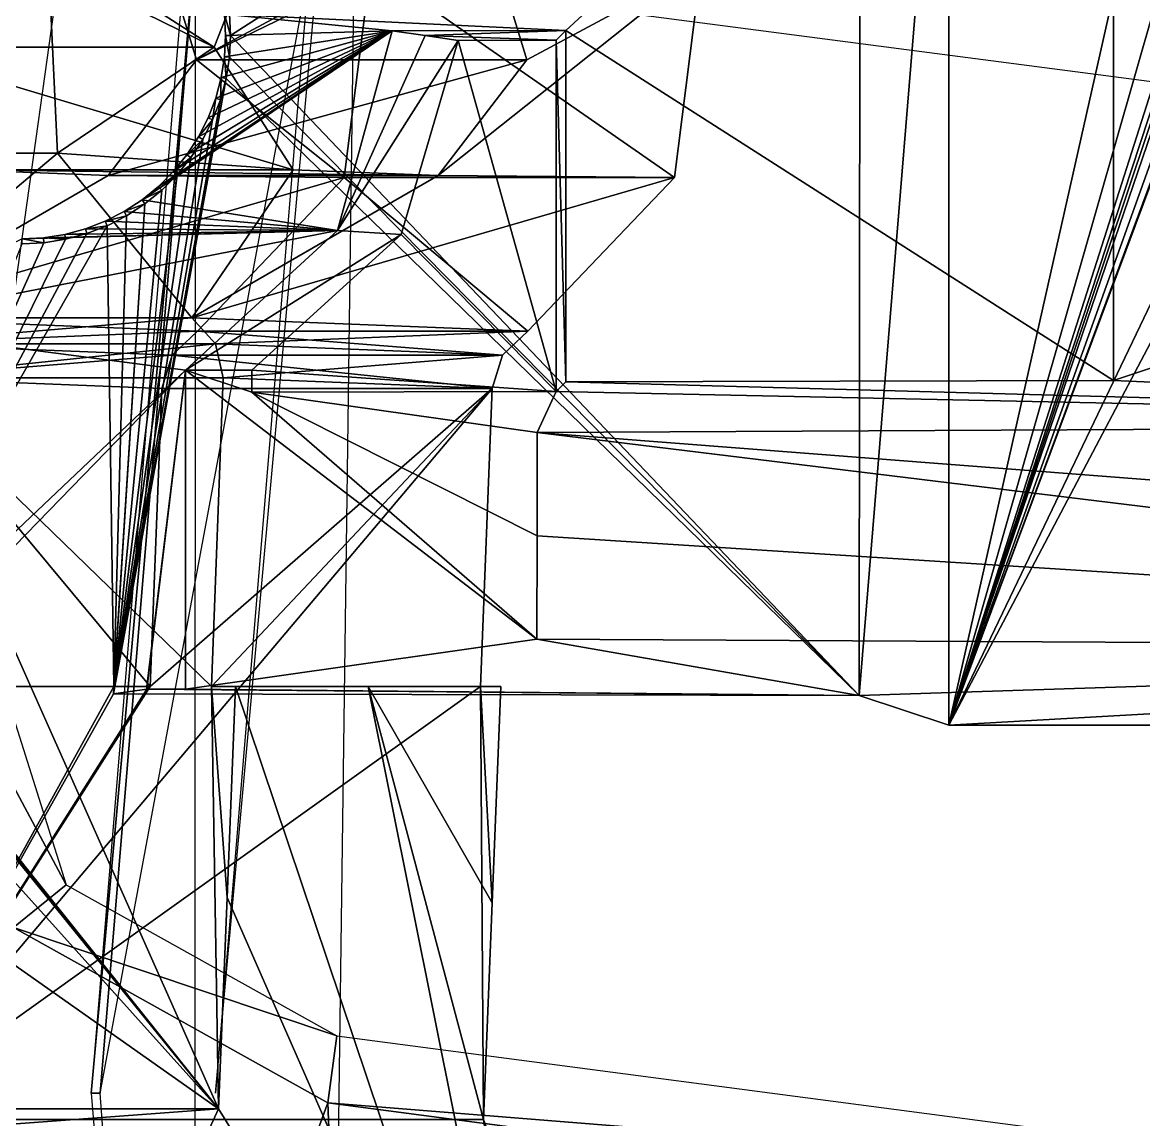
# Model space of a CAD drawing. Header units: millimetres. Extents: x -228 to 228, y -204 to 237.
# Drawn here: x -51.5 to -43.23, y -0.2 to 7.9 of the extents above; entities that cross this region are included whole.
import ezdxf

# ---------------------------------------------------------------- set-up
doc = ezdxf.new("R2010")
doc.units = ezdxf.units.MM
doc.header["$LTSCALE"] = 127.314815
for name, color, linetype in [('2239', 7, 'CONTINUOUS'), ('2594', 7, 'CONTINUOUS'), ('2595', 7, 'CONTINUOUS'), ('2827', 7, 'CONTINUOUS'), ('3519', 7, 'CONTINUOUS'), ('3613', 7, 'CONTINUOUS'), ('3614', 7, 'CONTINUOUS'), ('3615', 7, 'CONTINUOUS'), ('4303', 7, 'CONTINUOUS'), ('4312', 7, 'CONTINUOUS'), ('4313', 7, 'CONTINUOUS'), ('4314', 7, 'CONTINUOUS'), ('4316', 7, 'CONTINUOUS'), ('4318', 7, 'CONTINUOUS'), ('4319', 7, 'CONTINUOUS'), ('4326', 7, 'CONTINUOUS'), ('4327', 7, 'CONTINUOUS'), ('4337', 7, 'CONTINUOUS'), ('4339', 7, 'CONTINUOUS'), ('4341', 7, 'CONTINUOUS'), ('4424', 7, 'CONTINUOUS'), ('4426', 7, 'CONTINUOUS'), ('4427', 7, 'CONTINUOUS'), ('4428', 7, 'CONTINUOUS'), ('4455', 7, 'CONTINUOUS'), ('4459', 7, 'CONTINUOUS'), ('4471', 7, 'CONTINUOUS'), ('4472', 7, 'CONTINUOUS'), ('4489', 7, 'CONTINUOUS'), ('4490', 7, 'CONTINUOUS'), ('4493', 7, 'CONTINUOUS'), ('4494', 7, 'CONTINUOUS'), ('4569', 7, 'CONTINUOUS'), ('4570', 7, 'CONTINUOUS'), ('4573', 7, 'CONTINUOUS'), ('4574', 7, 'CONTINUOUS'), ('4603', 7, 'CONTINUOUS')]:
    doc.layers.add(name, color=color, linetype=linetype)

msp = doc.modelspace()

# ---------------------------------------------------------------- linework, layer by layer
at = {"layer": '2239', "color": 5, "linetype": 'Continuous'}
for points in [[(-50.2237, -78.1536, 1084.49), (-50.2224, 78.1544, 1084.49), (-48.5, 49, 1084.49), (-50.2237, -78.1536, 1084.49)], [(-33.5, 49, 1084.49), (-50.2237, -78.1536, 1084.49), (-34.9323, 44.5917, 1084.49), (-33.5, 49, 1084.49)]]:
    msp.add_3dface(points, dxfattribs=at)
at = {"layer": '2594', "color": 6, "linetype": 'Continuous'}
for points in [[(-50.2244, 8.4234, 1083.49), (-50.3005, 8.3697, 1079.6988), (-50.9921, 0, 1079.6988), (-50.2244, 8.4234, 1083.49)], [(-50.2244, 8.4234, 1083.49), (-50.9921, 0, 1079.6988), (-50.9259, -0.0001, 1083.49), (-50.2244, 8.4234, 1083.49)], [(-50.9921, 0, 1079.6988), (-50.3005, -8.3697, 1079.6988), (-50.9259, -0.0001, 1083.49), (-50.9921, 0, 1079.6988)]]:
    msp.add_3dface(points, dxfattribs=at)
at = {"layer": '2595', "color": 6, "linetype": 'Continuous'}
msp.add_3dface([(-49.328, 8.1942, 1079.4726), (-49.3855, 8.2755, 1083.49), (-50.0741, -0.0001, 1083.49), (-49.328, 8.1942, 1079.4726)], dxfattribs=at)
at = {"layer": '2827', "color": 6, "linetype": 'Continuous'}
for points in [[(-49.3855, 8.2755, 1083.49), (-30.4777, 5.8065, 1083.49), (-49.2376, 9.1144, 1083.49), (-49.3855, 8.2755, 1083.49)], [(-49.3855, 8.2755, 1083.49), (-50.2244, 8.4234, 1083.49), (-50.9259, -0.0001, 1083.49), (-49.3855, 8.2755, 1083.49)]]:
    msp.add_3dface(points, dxfattribs=at)
at = {"layer": '3519', "color": 5, "linetype": 'Continuous'}
for points in [[(-50.878, 20.9208, 1032.99), (-52.3656, 3.7537, 1032.99), (-52.7048, 22.9875, 1032.99), (-50.878, 20.9208, 1032.99)], [(-51.377, 10.8006, 1032.99), (-52.3656, 3.7537, 1032.99), (-50.878, 20.9208, 1032.99), (-51.377, 10.8006, 1032.99)], [(-51.5647, 1.221, 1032.99), (-49.2447, -0.0729, 1032.99), (-59.3857, -27.633, 1032.99), (-51.5647, 1.221, 1032.99)], [(-59.3857, -27.633, 1032.99), (-49.2447, -0.0729, 1032.99), (-47.4821, -45.1187, 1032.99), (-59.3857, -27.633, 1032.99)], [(-49.2447, -0.0729, 1032.99), (-39.5071, -1.3549, 1032.99), (-47.4821, -45.1187, 1032.99), (-49.2447, -0.0729, 1032.99)]]:
    msp.add_3dface(points, dxfattribs=at)
at = {"layer": '3613', "color": 5, "linetype": 'Continuous'}
for points in [[(-51.8669, 3.718, 1033.49), (-52.3656, 3.7537, 1032.99), (-51.377, 10.8006, 1032.99), (-51.8669, 3.718, 1033.49)], [(-50.8877, 10.6977, 1033.49), (-51.8669, 3.718, 1033.49), (-51.377, 10.8006, 1032.99), (-50.8877, 10.6977, 1033.49)]]:
    msp.add_3dface(points, dxfattribs=at)
at = {"layer": '3614', "color": 5, "linetype": 'Continuous'}
for points in [[(-51.8669, 3.718, 1033.49), (-51.1772, 1.537, 1033.49), (-52.3656, 3.7537, 1032.99), (-51.8669, 3.718, 1033.49)], [(-51.1772, 1.537, 1033.49), (-51.5647, 1.221, 1032.99), (-52.3656, 3.7537, 1032.99), (-51.1772, 1.537, 1033.49)], [(-51.1772, 1.537, 1033.49), (-49.1795, 0.4228, 1033.49), (-51.5647, 1.221, 1032.99), (-51.1772, 1.537, 1033.49)], [(-49.1795, 0.4228, 1033.49), (-49.2447, -0.0729, 1032.99), (-51.5647, 1.221, 1032.99), (-49.1795, 0.4228, 1033.49)]]:
    msp.add_3dface(points, dxfattribs=at)
at = {"layer": '3615', "color": 5, "linetype": 'Continuous'}
for points in [[(-49.1795, 0.4228, 1033.49), (-39.4419, -0.8592, 1033.49), (-49.2447, -0.0729, 1032.99), (-49.1795, 0.4228, 1033.49)], [(-39.4419, -0.8592, 1033.49), (-39.5071, -1.3549, 1032.99), (-49.2447, -0.0729, 1032.99), (-39.4419, -0.8592, 1033.49)]]:
    msp.add_3dface(points, dxfattribs=at)
at = {"layer": '4303', "color": 6, "linetype": 'Continuous'}
for points in [[(-47.4979, -4.2183, 1075.3097), (-49.9262, 3, 1076.0243), (-49.989, 1.4422, 1076.0118), (-47.4979, -4.2183, 1075.3097)], [(-49.9262, 3, 1076.0243), (-47.4979, -4.2183, 1075.3097), (-48.9468, 3, 1075.7916), (-49.9262, 3, 1076.0243)], [(-47.4979, -4.2183, 1075.3097), (-48.0961, -0.1939, 1075.5286), (-48.9468, 3, 1075.7916), (-47.4979, -4.2183, 1075.3097)], [(-48.0961, -0.1939, 1075.5286), (-48.0319, 1.4031, 1075.5406), (-48.9468, 3, 1075.7916), (-48.0961, -0.1939, 1075.5286)], [(-48.0319, 1.4031, 1075.5406), (-47.9676, 3, 1075.5526), (-48.9468, 3, 1075.7916), (-48.0319, 1.4031, 1075.5406)], [(-47.4979, -4.2183, 1075.3097), (-49.989, 1.4422, 1076.0118), (-50.0518, -0.1156, 1075.9993), (-47.4979, -4.2183, 1075.3097)], [(-47.4979, -4.2183, 1075.3097), (-50.0518, -0.1156, 1075.9993), (-50.2111, -0.4649, 1076.0303), (-47.4979, -4.2183, 1075.3097)], [(-48.0961, -0.1939, 1075.5286), (-47.4979, -4.2183, 1075.3097), (-47.9658, -0.5545, 1075.4901), (-48.0961, -0.1939, 1075.5286)]]:
    msp.add_3dface(points, dxfattribs=at)
at = {"layer": '4312', "color": 6, "linetype": 'Continuous'}
for points in [[(-56.0611, -0.1967, 1077.2807), (-50.5665, -0.5955, 1076.1101), (-61.0076, -0.1742, 1038.9271), (-56.0611, -0.1967, 1077.2807)], [(-61.0076, -0.1742, 1038.9271), (-50.5665, -0.5955, 1076.1101), (-55.1329, -0.5955, 1038.9197), (-61.0076, -0.1742, 1038.9271)]]:
    msp.add_3dface(points, dxfattribs=at)
at = {"layer": '4313', "color": 6, "linetype": 'Continuous'}
for points in [[(-52.4542, 5.2747, 1054.7072), (-52.5423, 3, 1054.718), (-50.0518, -0.1156, 1075.9993), (-52.4542, 5.2747, 1054.7072)], [(-50.0168, 5.2747, 1074.5581), (-52.4542, 5.2747, 1054.7072), (-50.1049, 3, 1074.5689), (-50.0168, 5.2747, 1074.5581)], [(-50.1049, 3, 1074.5689), (-52.4542, 5.2747, 1054.7072), (-50.0518, -0.1156, 1075.9993), (-50.1049, 3, 1074.5689)], [(-54.6036, -0.1156, 1038.9281), (-50.0518, -0.1156, 1075.9993), (-54.4744, 3, 1038.9825), (-54.6036, -0.1156, 1038.9281)], [(-54.4744, 3, 1038.9825), (-50.0518, -0.1156, 1075.9993), (-52.8124, 2.9489, 1052.5346), (-54.4744, 3, 1038.9825)], [(-50.0518, -0.1156, 1075.9993), (-52.5673, 2.9835, 1054.5196), (-52.8124, 2.9489, 1052.5346), (-50.0518, -0.1156, 1075.9993)], [(-52.5667, 3, 1054.5195), (-52.5673, 2.9835, 1054.5196), (-50.0518, -0.1156, 1075.9993), (-52.5667, 3, 1054.5195)], [(-52.5423, 3, 1054.718), (-52.5667, 3, 1054.5195), (-50.0518, -0.1156, 1075.9993), (-52.5423, 3, 1054.718)], [(-49.9262, 3, 1076.0243), (-50.1049, 3, 1074.5689), (-49.989, 1.4422, 1076.0118), (-49.9262, 3, 1076.0243)], [(-49.989, 1.4422, 1076.0118), (-50.1049, 3, 1074.5689), (-50.0518, -0.1156, 1075.9993), (-49.989, 1.4422, 1076.0118)]]:
    msp.add_3dface(points, dxfattribs=at)
at = {"layer": '4314', "color": 6, "linetype": 'Continuous'}
for points in [[(-53.7517, 8.5028, 1054.8665), (-53.6766, 6.9318, 1054.8573), (-51.3143, 8.5028, 1074.7174), (-53.7517, 8.5028, 1054.8665)], [(-51.3143, 8.5028, 1074.7174), (-53.6766, 6.9318, 1054.8573), (-51.2392, 6.9318, 1074.7082), (-51.3143, 8.5028, 1074.7174)], [(-53.6766, 6.9318, 1054.8573), (-52.6854, 5.7171, 1054.7356), (-51.2392, 6.9318, 1074.7082), (-53.6766, 6.9318, 1054.8573)], [(-51.2392, 6.9318, 1074.7082), (-52.6854, 5.7171, 1054.7356), (-50.248, 5.7171, 1074.5865), (-51.2392, 6.9318, 1074.7082)]]:
    msp.add_3dface(points, dxfattribs=at)
at = {"layer": '4316', "color": 6, "linetype": 'Continuous'}
for points in [[(-52.1289, 8.7165, 1054.6672), (-50.0848, 7.7131, 1074.5664), (-52.5222, 7.7131, 1054.7155), (-52.1289, 8.7165, 1054.6672)], [(-49.6916, 8.7165, 1074.5182), (-50.0848, 7.7131, 1074.5664), (-52.1289, 8.7165, 1054.6672), (-49.6916, 8.7165, 1074.5182)], [(-48.0911, 8.6533, 1074.3216), (-50.5285, 8.6533, 1054.4707), (-50.2143, 7.622, 1054.4321), (-48.0911, 8.6533, 1074.3216)], [(-47.7769, 7.622, 1074.2831), (-48.0911, 8.6533, 1074.3216), (-50.2143, 7.622, 1054.4321), (-47.7769, 7.622, 1074.2831)], [(-50.0848, 7.7131, 1074.5664), (-49.5, 6.8094, 1074.4946), (-52.5222, 7.7131, 1054.7155), (-50.0848, 7.7131, 1074.5664)], [(-52.5222, 7.7131, 1054.7155), (-49.5, 6.8094, 1074.4946), (-51.9374, 6.8094, 1054.6437), (-52.5222, 7.7131, 1054.7155)], [(-48.4301, 6.7672, 1074.3633), (-47.7769, 7.622, 1074.2831), (-50.8675, 6.7672, 1054.5123), (-48.4301, 6.7672, 1074.3633)], [(-50.8675, 6.7672, 1054.5123), (-47.7769, 7.622, 1074.2831), (-50.2143, 7.622, 1054.4321), (-50.8675, 6.7672, 1054.5123)], [(-49.5, 6.8094, 1074.4946), (-48.4301, 6.7672, 1074.3633), (-51.9374, 6.8094, 1054.6437), (-49.5, 6.8094, 1074.4946)], [(-51.9374, 6.8094, 1054.6437), (-48.4301, 6.7672, 1074.3633), (-50.8675, 6.7672, 1054.5123), (-51.9374, 6.8094, 1054.6437)]]:
    msp.add_3dface(points, dxfattribs=at)
at = {"layer": '4318', "color": 6, "linetype": 'Continuous'}
for points in [[(-49.1236, 6.7523, 1054.2982), (-48.9269, 8.3127, 1054.2741), (-46.6862, 6.7523, 1074.1491), (-49.1236, 6.7523, 1054.2982)], [(-46.6862, 6.7523, 1074.1491), (-48.9269, 8.3127, 1054.2741), (-46.4896, 8.3127, 1074.125), (-46.6862, 6.7523, 1074.1491)], [(-50.2059, 5.6193, 1054.4311), (-49.1236, 6.7523, 1054.2982), (-47.7685, 5.6193, 1074.282), (-50.2059, 5.6193, 1054.4311)], [(-47.7685, 5.6193, 1074.282), (-49.1236, 6.7523, 1054.2982), (-46.6862, 6.7523, 1074.1491), (-47.7685, 5.6193, 1074.282)]]:
    msp.add_3dface(points, dxfattribs=at)
at = {"layer": '4319', "color": 6, "linetype": 'Continuous'}
for points in [[(-48.1183, 3, 1074.325), (-52.5903, -0.1939, 1038.9268), (-48.0333, 5.1963, 1074.3145), (-48.1183, 3, 1074.325)], [(-48.0333, 5.1963, 1074.3145), (-52.5903, -0.1939, 1038.9268), (-50.5557, 3, 1054.4741), (-48.0333, 5.1963, 1074.3145)], [(-50.4706, 5.1963, 1054.4636), (-48.0333, 5.1963, 1074.3145), (-50.5557, 3, 1054.4741), (-50.4706, 5.1963, 1054.4636)], [(-52.5903, -0.1939, 1038.9268), (-50.5809, 2.9793, 1054.2757), (-50.5557, 3, 1054.4741), (-52.5903, -0.1939, 1038.9268)], [(-50.8239, 3, 1052.2895), (-50.826, 2.9446, 1052.2907), (-52.5903, -0.1939, 1038.9268), (-50.8239, 3, 1052.2895)], [(-52.4578, 3, 1038.9825), (-50.8239, 3, 1052.2895), (-52.5903, -0.1939, 1038.9268), (-52.4578, 3, 1038.9825)], [(-48.0961, -0.1939, 1075.5286), (-52.5903, -0.1939, 1038.9268), (-48.1183, 3, 1074.325), (-48.0961, -0.1939, 1075.5286)], [(-50.826, 2.9446, 1052.2907), (-50.5809, 2.9793, 1054.2757), (-52.5903, -0.1939, 1038.9268), (-50.826, 2.9446, 1052.2907)], [(-50.5557, 3, 1054.4741), (-50.5809, 2.9793, 1054.2757), (-50.5801, 3, 1054.2756), (-50.5557, 3, 1054.4741)], [(-48.0961, -0.1939, 1075.5286), (-48.1183, 3, 1074.325), (-48.0319, 1.4031, 1075.5406), (-48.0961, -0.1939, 1075.5286)], [(-47.9676, 3, 1075.5526), (-48.0319, 1.4031, 1075.5406), (-48.1183, 3, 1074.325), (-47.9676, 3, 1075.5526)]]:
    msp.add_3dface(points, dxfattribs=at)
at = {"layer": '4326', "color": 6, "linetype": 'Continuous'}
for points in [[(-52.8105, 3, 1052.5335), (-50.8239, 3, 1052.2895), (-52.4578, 3, 1038.9825), (-52.8105, 3, 1052.5335)], [(-52.5667, 3, 1054.5195), (-52.5423, 3, 1054.718), (-50.5557, 3, 1054.4741), (-52.5667, 3, 1054.5195)], [(-52.5667, 3, 1054.5195), (-50.5557, 3, 1054.4741), (-50.5801, 3, 1054.2756), (-52.5667, 3, 1054.5195)], [(-50.1049, 3, 1074.5689), (-49.9262, 3, 1076.0243), (-47.9676, 3, 1075.5526), (-50.1049, 3, 1074.5689)], [(-50.1049, 3, 1074.5689), (-47.9676, 3, 1075.5526), (-48.1183, 3, 1074.325), (-50.1049, 3, 1074.5689)], [(-47.9676, 3, 1075.5526), (-49.9262, 3, 1076.0243), (-48.9468, 3, 1075.7916), (-47.9676, 3, 1075.5526)]]:
    msp.add_3dface(points, dxfattribs=at)
at = {"layer": '4327', "color": 6, "linetype": 'Continuous'}
for points in [[(-50.2143, 7.622, 1054.4321), (-50.5285, 8.6533, 1054.4707), (-48.9269, 8.3127, 1054.2741), (-50.2143, 7.622, 1054.4321)], [(-50.2143, 7.622, 1054.4321), (-48.9269, 8.3127, 1054.2741), (-49.1236, 6.7523, 1054.2982), (-50.2143, 7.622, 1054.4321)], [(-50.8675, 6.7672, 1054.5123), (-50.2143, 7.622, 1054.4321), (-49.1236, 6.7523, 1054.2982), (-50.8675, 6.7672, 1054.5123)], [(-52.6854, 5.7171, 1054.7356), (-51.9374, 6.8094, 1054.6437), (-50.8675, 6.7672, 1054.5123), (-52.6854, 5.7171, 1054.7356)], [(-52.6854, 5.7171, 1054.7356), (-50.8675, 6.7672, 1054.5123), (-49.1236, 6.7523, 1054.2982), (-52.6854, 5.7171, 1054.7356)], [(-52.6854, 5.7171, 1054.7356), (-49.1236, 6.7523, 1054.2982), (-50.2059, 5.6193, 1054.4311), (-52.6854, 5.7171, 1054.7356)], [(-52.6854, 5.7171, 1054.7356), (-50.2059, 5.6193, 1054.4311), (-52.511, 5.5271, 1054.7141), (-52.6854, 5.7171, 1054.7356)], [(-50.2059, 5.6193, 1054.4311), (-50.3945, 5.4435, 1054.4543), (-52.511, 5.5271, 1054.7141), (-50.2059, 5.6193, 1054.4311)], [(-50.3945, 5.4435, 1054.4543), (-52.4542, 5.2747, 1054.7072), (-52.511, 5.5271, 1054.7141), (-50.3945, 5.4435, 1054.4543)], [(-50.4706, 5.1963, 1054.4636), (-52.4542, 5.2747, 1054.7072), (-50.3945, 5.4435, 1054.4543), (-50.4706, 5.1963, 1054.4636)], [(-52.5423, 3, 1054.718), (-52.4542, 5.2747, 1054.7072), (-50.5557, 3, 1054.4741), (-52.5423, 3, 1054.718)], [(-52.4542, 5.2747, 1054.7072), (-50.4706, 5.1963, 1054.4636), (-50.5557, 3, 1054.4741), (-52.4542, 5.2747, 1054.7072)]]:
    msp.add_3dface(points, dxfattribs=at)
at = {"layer": '4337', "color": 6, "linetype": 'Continuous'}
for points in [[(-37.8171, 33.0922, 1038.99), (-36.267, 32.0105, 1038.99), (-44.663, 2.7124, 1038.99), (-37.8171, 33.0922, 1038.99)], [(-44.663, 10.9983, 1038.99), (-37.8171, 33.0922, 1038.99), (-44.663, 2.7124, 1038.99), (-44.663, 10.9983, 1038.99)], [(-36.267, 32.0105, 1038.99), (-36.251, 29.0508, 1038.99), (-44.663, 2.7124, 1038.99), (-36.267, 32.0105, 1038.99)], [(-32.5562, 27.9678, 1038.99), (-30.5255, 29.5033, 1038.99), (-44.663, 2.7124, 1038.99), (-32.5562, 27.9678, 1038.99)], [(-44.663, 2.7124, 1038.99), (-30.5255, 29.5033, 1038.99), (-29, 2.7124, 1038.99), (-44.663, 2.7124, 1038.99)], [(-36.251, 29.0508, 1038.99), (-36.1233, 28.6576, 1038.99), (-44.663, 2.7124, 1038.99), (-36.251, 29.0508, 1038.99)], [(-36.1233, 28.6576, 1038.99), (-36.007, 28.5247, 1038.99), (-44.663, 2.7124, 1038.99), (-36.1233, 28.6576, 1038.99)], [(-36.007, 28.5247, 1038.99), (-35.8846, 28.3975, 1038.99), (-44.663, 2.7124, 1038.99), (-36.007, 28.5247, 1038.99)], [(-35.117, 28.383, 1038.99), (-35.0581, 28.4371, 1038.99), (-44.663, 2.7124, 1038.99), (-35.117, 28.383, 1038.99)], [(-35.0581, 28.4371, 1038.99), (-32.5562, 27.9678, 1038.99), (-44.663, 2.7124, 1038.99), (-35.0581, 28.4371, 1038.99)], [(-35.8846, 28.3975, 1038.99), (-35.5037, 28.2366, 1038.99), (-44.663, 2.7124, 1038.99), (-35.8846, 28.3975, 1038.99)], [(-35.5037, 28.2366, 1038.99), (-35.117, 28.383, 1038.99), (-44.663, 2.7124, 1038.99), (-35.5037, 28.2366, 1038.99)]]:
    msp.add_3dface(points, dxfattribs=at)
at = {"layer": '4339', "color": 6, "linetype": 'Continuous'}
for points in [[(-47.7033, 3.347, 1075.3437), (-50.2945, 2.9786, 1054.2405), (-45.3247, 2.9328, 1051.6153), (-47.7033, 3.347, 1075.3437)], [(-34.6524, 3.2799, 1071.5017), (-47.7033, 3.347, 1075.3437), (-45.3247, 2.9328, 1051.6153), (-34.6524, 3.2799, 1071.5017)], [(-44.663, 2.7124, 1038.99), (-34.6524, 3.2799, 1071.5017), (-45.3247, 2.9328, 1051.6153), (-44.663, 2.7124, 1038.99)], [(-44.663, 2.7124, 1038.99), (-29, 2.7124, 1038.99), (-34.6524, 3.2799, 1071.5017), (-44.663, 2.7124, 1038.99)], [(-50.5809, 2.9793, 1054.2757), (-50.826, 2.9446, 1052.2907), (-45.3247, 2.9328, 1051.6153), (-50.5809, 2.9793, 1054.2757)], [(-50.2945, 2.9786, 1054.2405), (-50.5809, 2.9793, 1054.2757), (-45.3247, 2.9328, 1051.6153), (-50.2945, 2.9786, 1054.2405)]]:
    msp.add_3dface(points, dxfattribs=at)
at = {"layer": '4341', "color": 6, "linetype": 'Continuous'}
for points in [[(-35.9634, 4.93, 1072.0011), (-47.6994, 4.8711, 1075.3756), (-26.4105, 3.227, 1068.4658), (-35.9634, 4.93, 1072.0011)], [(-34.6524, 3.2799, 1071.5017), (-47.6994, 4.8711, 1075.3756), (-47.7015, 4.1092, 1075.3582), (-34.6524, 3.2799, 1071.5017)], [(-47.6994, 4.8711, 1075.3756), (-34.6524, 3.2799, 1071.5017), (-26.4105, 3.227, 1068.4658), (-47.6994, 4.8711, 1075.3756)], [(-47.7033, 3.347, 1075.3437), (-34.6524, 3.2799, 1071.5017), (-47.7015, 4.1092, 1075.3582), (-47.7033, 3.347, 1075.3437)]]:
    msp.add_3dface(points, dxfattribs=at)
at = {"layer": '4424', "color": 6, "linetype": 'Continuous'}
for points in [[(-43.4459, 11.5494, 1053.3996), (-50.0083, 7.9568, 1054.2053), (-47.4886, 7.8366, 1053.896), (-43.4459, 11.5494, 1053.3996)], [(-43.4459, 5.2547, 1053.3996), (-43.4459, 11.5494, 1053.3996), (-47.4886, 7.8366, 1053.896), (-43.4459, 5.2547, 1053.3996)], [(-50.0083, 7.9568, 1054.2053), (-50, 7.8, 1054.2043), (-48.7707, 7.8338, 1054.0534), (-50.0083, 7.9568, 1054.2053)], [(-47.4886, 7.8366, 1053.896), (-50.0083, 7.9568, 1054.2053), (-48.7707, 7.8338, 1054.0534), (-47.4886, 7.8366, 1053.896)], [(-50.4939, 6.6875, 1054.265), (-50.6161, 6.5881, 1054.28), (-48.7707, 7.8338, 1054.0534), (-50.4939, 6.6875, 1054.265)], [(-48.7707, 7.8338, 1054.0534), (-50.6161, 6.5881, 1054.28), (-49.1739, 6.3614, 1054.1029), (-48.7707, 7.8338, 1054.0534)], [(-50.3833, 6.7985, 1054.2514), (-50.4939, 6.6875, 1054.265), (-48.7707, 7.8338, 1054.0534), (-50.3833, 6.7985, 1054.2514)], [(-50.2846, 6.9209, 1054.2393), (-50.3833, 6.7985, 1054.2514), (-48.7707, 7.8338, 1054.0534), (-50.2846, 6.9209, 1054.2393)], [(-50.1997, 7.0522, 1054.2288), (-50.2846, 6.9209, 1054.2393), (-48.7707, 7.8338, 1054.0534), (-50.1997, 7.0522, 1054.2288)], [(-50.1287, 7.1922, 1054.2201), (-50.1997, 7.0522, 1054.2288), (-48.7707, 7.8338, 1054.0534), (-50.1287, 7.1922, 1054.2201)], [(-50.0729, 7.3382, 1054.2133), (-50.1287, 7.1922, 1054.2201), (-48.7707, 7.8338, 1054.0534), (-50.0729, 7.3382, 1054.2133)], [(-50.0325, 7.4895, 1054.2083), (-50.0729, 7.3382, 1054.2133), (-48.7707, 7.8338, 1054.0534), (-50.0325, 7.4895, 1054.2083)], [(-50.0083, 7.6432, 1054.2053), (-50.0325, 7.4895, 1054.2083), (-48.7707, 7.8338, 1054.0534), (-50.0083, 7.6432, 1054.2053)], [(-50, 7.8, 1054.2043), (-50.0083, 7.6432, 1054.2053), (-48.7707, 7.8338, 1054.0534), (-50, 7.8, 1054.2043)], [(-47.4886, 5.2461, 1053.896), (-43.4459, 5.2547, 1053.3996), (-47.4886, 7.8366, 1053.896), (-47.4886, 5.2461, 1053.896)], [(-50.6161, 6.5881, 1054.28), (-50.7475, 6.5024, 1054.2961), (-49.1739, 6.3614, 1054.1029), (-50.6161, 6.5881, 1054.28)], [(-50.7475, 6.5024, 1054.2961), (-50.8879, 6.4306, 1054.3133), (-49.1739, 6.3614, 1054.1029), (-50.7475, 6.5024, 1054.2961)], [(-51.0346, 6.3741, 1054.3314), (-51.187, 6.333, 1054.3501), (-49.1739, 6.3614, 1054.1029), (-51.0346, 6.3741, 1054.3314)], [(-50.8879, 6.4306, 1054.3133), (-51.0346, 6.3741, 1054.3314), (-49.1739, 6.3614, 1054.1029), (-50.8879, 6.4306, 1054.3133)], [(-51.5, 6.3, 1054.3885), (-52.7758, 5.6558, 1054.5452), (-49.1739, 6.3614, 1054.1029), (-51.5, 6.3, 1054.3885)], [(-49.1739, 6.3614, 1054.1029), (-52.7758, 5.6558, 1054.5452), (-50.2945, 5.3328, 1054.2405), (-49.1739, 6.3614, 1054.1029)], [(-51.3425, 6.3083, 1054.3692), (-51.5, 6.3, 1054.3885), (-49.1739, 6.3614, 1054.1029), (-51.3425, 6.3083, 1054.3692)], [(-51.187, 6.333, 1054.3501), (-51.3425, 6.3083, 1054.3692), (-49.1739, 6.3614, 1054.1029), (-51.187, 6.333, 1054.3501)], [(-52.7758, 5.6558, 1054.5452), (-52.7758, 2.984, 1054.5452), (-50.2945, 5.3328, 1054.2405), (-52.7758, 5.6558, 1054.5452)], [(-52.7758, 2.984, 1054.5452), (-52.5667, 3, 1054.5195), (-50.2945, 5.3328, 1054.2405), (-52.7758, 2.984, 1054.5452)], [(-52.5667, 3, 1054.5195), (-50.5801, 3, 1054.2756), (-50.2945, 5.3328, 1054.2405), (-52.5667, 3, 1054.5195)], [(-50.5801, 3, 1054.2756), (-50.5809, 2.9793, 1054.2757), (-50.2945, 5.3328, 1054.2405), (-50.5801, 3, 1054.2756)], [(-50.5809, 2.9793, 1054.2757), (-50.2945, 2.9786, 1054.2405), (-50.2945, 5.3328, 1054.2405), (-50.5809, 2.9793, 1054.2757)]]:
    msp.add_3dface(points, dxfattribs=at)
at = {"layer": '4426', "color": 6, "linetype": 'Continuous'}
for points in [[(-43.4459, 11.5494, 1053.3996), (-42.7955, 5.4713, 1040.99), (-43.1296, 12.3007, 1047.3655), (-43.4459, 11.5494, 1053.3996)], [(-43.4459, 5.2547, 1053.3996), (-42.7955, 5.4713, 1040.99), (-43.4459, 11.5494, 1053.3996), (-43.4459, 5.2547, 1053.3996)]]:
    msp.add_3dface(points, dxfattribs=at)
at = {"layer": '4427', "color": 6, "linetype": 'Continuous'}
for points in [[(-44.663, 10.9983, 1038.99), (-44.663, 2.7124, 1038.99), (-45.3247, 2.9328, 1051.6153), (-44.663, 10.9983, 1038.99)], [(-44.663, 10.9983, 1038.99), (-45.3247, 2.9328, 1051.6153), (-45.3174, 10.7803, 1051.4763), (-44.663, 10.9983, 1038.99)]]:
    msp.add_3dface(points, dxfattribs=at)
at = {"layer": '4428', "color": 6, "linetype": 'Continuous'}
for points in [[(-47.7033, 3.347, 1075.3437), (-49.807, 5.1708, 1058.2107), (-50.2945, 5.3328, 1054.2405), (-47.7033, 3.347, 1075.3437)], [(-50.2945, 5.3328, 1054.2405), (-49.807, 5.1708, 1058.2107), (-49.807, 5.3328, 1058.2107), (-50.2945, 5.3328, 1054.2405)], [(-50.2945, 2.9786, 1054.2405), (-47.7033, 3.347, 1075.3437), (-50.2945, 5.3328, 1054.2405), (-50.2945, 2.9786, 1054.2405)], [(-47.6994, 4.8711, 1075.3756), (-49.807, 5.1708, 1058.2107), (-47.7015, 4.1092, 1075.3582), (-47.6994, 4.8711, 1075.3756)], [(-49.807, 5.1708, 1058.2107), (-47.7033, 3.347, 1075.3437), (-47.7015, 4.1092, 1075.3582), (-49.807, 5.1708, 1058.2107)]]:
    msp.add_3dface(points, dxfattribs=at)
at = {"layer": '4455', "color": 6, "linetype": 'Continuous'}
for points in [[(-43.4459, 5.2547, 1053.3996), (-35.9634, 4.93, 1072.0011), (-42.7955, 5.4713, 1040.99), (-43.4459, 5.2547, 1053.3996)], [(-47.5591, 5.1756, 1057.9347), (-35.9634, 4.93, 1072.0011), (-47.4886, 5.2461, 1053.896), (-47.5591, 5.1756, 1057.9347)], [(-47.4886, 5.2461, 1053.896), (-35.9634, 4.93, 1072.0011), (-43.4459, 5.2547, 1053.3996), (-47.4886, 5.2461, 1053.896)], [(-49.807, 5.1708, 1058.2107), (-47.6994, 4.8711, 1075.3756), (-47.5591, 5.1756, 1057.9347), (-49.807, 5.1708, 1058.2107)], [(-47.6994, 4.8711, 1075.3756), (-35.9634, 4.93, 1072.0011), (-47.5591, 5.1756, 1057.9347), (-47.6994, 4.8711, 1075.3756)]]:
    msp.add_3dface(points, dxfattribs=at)
at = {"layer": '4459', "color": 6, "linetype": 'Continuous'}
for points in [[(-45.3174, 10.7803, 1051.4763), (-49.9633, 7.8, 1052.0994), (-49.9717, 7.9606, 1052.0976), (-45.3174, 10.7803, 1051.4763)], [(-45.3174, 10.7803, 1051.4763), (-45.3247, 2.9328, 1051.6153), (-49.9633, 7.8, 1052.0994), (-45.3174, 10.7803, 1051.4763)], [(-49.9633, 7.8, 1052.0994), (-45.3247, 2.9328, 1051.6153), (-49.9718, 7.6395, 1052.1032), (-49.9633, 7.8, 1052.0994)], [(-45.3247, 2.9328, 1051.6153), (-49.9967, 7.482, 1052.1091), (-49.9718, 7.6395, 1052.1032), (-45.3247, 2.9328, 1051.6153)], [(-45.3247, 2.9328, 1051.6153), (-50.826, 2.9446, 1052.2907), (-49.9967, 7.482, 1052.1091), (-45.3247, 2.9328, 1051.6153)], [(-50.826, 2.9446, 1052.2907), (-50.0381, 7.327, 1052.1169), (-49.9967, 7.482, 1052.1091), (-50.826, 2.9446, 1052.2907)], [(-50.826, 2.9446, 1052.2907), (-50.0953, 7.1773, 1052.1265), (-50.0381, 7.327, 1052.1169), (-50.826, 2.9446, 1052.2907)], [(-50.826, 2.9446, 1052.2907), (-50.1682, 7.0339, 1052.138), (-50.0953, 7.1773, 1052.1265), (-50.826, 2.9446, 1052.2907)], [(-50.826, 2.9446, 1052.2907), (-50.2554, 6.8993, 1052.1511), (-50.1682, 7.0339, 1052.138), (-50.826, 2.9446, 1052.2907)], [(-50.826, 2.9446, 1052.2907), (-50.3566, 6.7738, 1052.1657), (-50.2554, 6.8993, 1052.1511), (-50.826, 2.9446, 1052.2907)], [(-50.826, 2.9446, 1052.2907), (-50.4701, 6.6601, 1052.1817), (-50.3566, 6.7738, 1052.1657), (-50.826, 2.9446, 1052.2907)], [(-50.826, 2.9446, 1052.2907), (-50.5955, 6.5583, 1052.1989), (-50.4701, 6.6601, 1052.1817), (-50.826, 2.9446, 1052.2907)], [(-50.826, 2.9446, 1052.2907), (-50.8239, 3, 1052.2895), (-50.5955, 6.5583, 1052.1989), (-50.826, 2.9446, 1052.2907)], [(-50.8239, 3, 1052.2895), (-50.7304, 6.4705, 1052.217), (-50.5955, 6.5583, 1052.1989), (-50.8239, 3, 1052.2895)], [(-50.8239, 3, 1052.2895), (-50.8743, 6.3969, 1052.236), (-50.7304, 6.4705, 1052.217), (-50.8239, 3, 1052.2895)], [(-50.8239, 3, 1052.2895), (-52.8105, 3, 1052.5335), (-50.8743, 6.3969, 1052.236), (-50.8239, 3, 1052.2895)], [(-52.8105, 3, 1052.5335), (-51.0248, 6.3392, 1052.2554), (-50.8743, 6.3969, 1052.236), (-52.8105, 3, 1052.5335)], [(-52.8105, 3, 1052.5335), (-51.181, 6.2974, 1052.2754), (-51.0248, 6.3392, 1052.2554), (-52.8105, 3, 1052.5335)], [(-52.8105, 3, 1052.5335), (-51.3404, 6.2722, 1052.2954), (-51.181, 6.2974, 1052.2754), (-52.8105, 3, 1052.5335)], [(-52.8105, 3, 1052.5335), (-51.5016, 6.2638, 1052.3153), (-51.3404, 6.2722, 1052.2954), (-52.8105, 3, 1052.5335)]]:
    msp.add_3dface(points, dxfattribs=at)
at = {"layer": '4471', "color": 6, "linetype": 'Continuous'}
for points in [[(-49.9633, 7.8, 1052.0994), (-50.0083, 7.9568, 1054.2053), (-49.9717, 7.9606, 1052.0976), (-49.9633, 7.8, 1052.0994)], [(-50, 7.8, 1054.2043), (-50.0083, 7.9568, 1054.2053), (-49.9633, 7.8, 1052.0994), (-50, 7.8, 1054.2043)]]:
    msp.add_3dface(points, dxfattribs=at)
at = {"layer": '4472', "color": 6, "linetype": 'Continuous'}
for points in [[(-50.0083, 7.6432, 1054.2053), (-50, 7.8, 1054.2043), (-49.9718, 7.6395, 1052.1032), (-50.0083, 7.6432, 1054.2053)], [(-50, 7.8, 1054.2043), (-49.9633, 7.8, 1052.0994), (-49.9718, 7.6395, 1052.1032), (-50, 7.8, 1054.2043)], [(-50.0325, 7.4895, 1054.2083), (-50.0083, 7.6432, 1054.2053), (-49.9967, 7.482, 1052.1091), (-50.0325, 7.4895, 1054.2083)], [(-49.9967, 7.482, 1052.1091), (-50.0083, 7.6432, 1054.2053), (-49.9718, 7.6395, 1052.1032), (-49.9967, 7.482, 1052.1091)], [(-50.0729, 7.3382, 1054.2133), (-50.0325, 7.4895, 1054.2083), (-50.0381, 7.327, 1052.1169), (-50.0729, 7.3382, 1054.2133)], [(-50.0381, 7.327, 1052.1169), (-50.0325, 7.4895, 1054.2083), (-49.9967, 7.482, 1052.1091), (-50.0381, 7.327, 1052.1169)], [(-50.1287, 7.1922, 1054.2201), (-50.0729, 7.3382, 1054.2133), (-50.0953, 7.1773, 1052.1265), (-50.1287, 7.1922, 1054.2201)], [(-50.0953, 7.1773, 1052.1265), (-50.0729, 7.3382, 1054.2133), (-50.0381, 7.327, 1052.1169), (-50.0953, 7.1773, 1052.1265)], [(-50.1997, 7.0522, 1054.2288), (-50.1287, 7.1922, 1054.2201), (-50.0953, 7.1773, 1052.1265), (-50.1997, 7.0522, 1054.2288)], [(-50.1682, 7.0339, 1052.138), (-50.1997, 7.0522, 1054.2288), (-50.0953, 7.1773, 1052.1265), (-50.1682, 7.0339, 1052.138)], [(-50.2846, 6.9209, 1054.2393), (-50.1997, 7.0522, 1054.2288), (-50.1682, 7.0339, 1052.138), (-50.2846, 6.9209, 1054.2393)], [(-50.2554, 6.8993, 1052.1511), (-50.2846, 6.9209, 1054.2393), (-50.1682, 7.0339, 1052.138), (-50.2554, 6.8993, 1052.1511)], [(-50.3833, 6.7985, 1054.2514), (-50.2846, 6.9209, 1054.2393), (-50.2554, 6.8993, 1052.1511), (-50.3833, 6.7985, 1054.2514)], [(-50.3566, 6.7738, 1052.1657), (-50.3833, 6.7985, 1054.2514), (-50.2554, 6.8993, 1052.1511), (-50.3566, 6.7738, 1052.1657)], [(-50.4939, 6.6875, 1054.265), (-50.3833, 6.7985, 1054.2514), (-50.3566, 6.7738, 1052.1657), (-50.4939, 6.6875, 1054.265)], [(-50.4701, 6.6601, 1052.1817), (-50.4939, 6.6875, 1054.265), (-50.3566, 6.7738, 1052.1657), (-50.4701, 6.6601, 1052.1817)], [(-50.6161, 6.5881, 1054.28), (-50.4939, 6.6875, 1054.265), (-50.4701, 6.6601, 1052.1817), (-50.6161, 6.5881, 1054.28)], [(-50.5955, 6.5583, 1052.1989), (-50.6161, 6.5881, 1054.28), (-50.4701, 6.6601, 1052.1817), (-50.5955, 6.5583, 1052.1989)], [(-50.7475, 6.5024, 1054.2961), (-50.6161, 6.5881, 1054.28), (-50.5955, 6.5583, 1052.1989), (-50.7475, 6.5024, 1054.2961)], [(-50.7304, 6.4705, 1052.217), (-50.7475, 6.5024, 1054.2961), (-50.5955, 6.5583, 1052.1989), (-50.7304, 6.4705, 1052.217)], [(-50.8879, 6.4306, 1054.3133), (-50.7475, 6.5024, 1054.2961), (-50.7304, 6.4705, 1052.217), (-50.8879, 6.4306, 1054.3133)], [(-50.8743, 6.3969, 1052.236), (-50.8879, 6.4306, 1054.3133), (-50.7304, 6.4705, 1052.217), (-50.8743, 6.3969, 1052.236)], [(-51.187, 6.333, 1054.3501), (-51.0346, 6.3741, 1054.3314), (-51.0248, 6.3392, 1052.2554), (-51.187, 6.333, 1054.3501)], [(-51.0346, 6.3741, 1054.3314), (-50.8879, 6.4306, 1054.3133), (-50.8743, 6.3969, 1052.236), (-51.0346, 6.3741, 1054.3314)], [(-51.0248, 6.3392, 1052.2554), (-51.0346, 6.3741, 1054.3314), (-50.8743, 6.3969, 1052.236), (-51.0248, 6.3392, 1052.2554)], [(-51.5016, 6.2638, 1052.3153), (-51.5, 6.3, 1054.3885), (-51.3404, 6.2722, 1052.2954), (-51.5016, 6.2638, 1052.3153)], [(-51.5, 6.3, 1054.3885), (-51.3425, 6.3083, 1054.3692), (-51.3404, 6.2722, 1052.2954), (-51.5, 6.3, 1054.3885)], [(-51.3425, 6.3083, 1054.3692), (-51.187, 6.333, 1054.3501), (-51.181, 6.2974, 1052.2754), (-51.3425, 6.3083, 1054.3692)], [(-51.3404, 6.2722, 1052.2954), (-51.3425, 6.3083, 1054.3692), (-51.181, 6.2974, 1052.2754), (-51.3404, 6.2722, 1052.2954)], [(-51.181, 6.2974, 1052.2754), (-51.187, 6.333, 1054.3501), (-51.0248, 6.3392, 1052.2554), (-51.181, 6.2974, 1052.2754)]]:
    msp.add_3dface(points, dxfattribs=at)
at = {"layer": '4489', "color": 6, "linetype": 'Continuous'}
for points in [[(-50.0518, -0.1156, 1075.9993), (-54.6036, -0.1156, 1038.9281), (-54.7668, -0.4643, 1038.922), (-50.0518, -0.1156, 1075.9993)], [(-50.2111, -0.4649, 1076.0303), (-50.0518, -0.1156, 1075.9993), (-54.7668, -0.4643, 1038.922), (-50.2111, -0.4649, 1076.0303)]]:
    msp.add_3dface(points, dxfattribs=at)
at = {"layer": '4490', "color": 6, "linetype": 'Continuous'}
for points in [[(-52.5903, -0.1939, 1038.9268), (-48.0961, -0.1939, 1075.5286), (-47.9658, -0.5545, 1075.4901), (-52.5903, -0.1939, 1038.9268)], [(-52.5903, -0.1939, 1038.9268), (-47.9658, -0.5545, 1075.4901), (-52.4565, -0.5539, 1038.9205), (-52.5903, -0.1939, 1038.9268)]]:
    msp.add_3dface(points, dxfattribs=at)
at = {"layer": '4493', "color": 6, "linetype": 'Continuous'}
for points in [[(-50.2059, 5.6193, 1054.4311), (-47.9571, 5.4435, 1074.3052), (-50.3945, 5.4435, 1054.4543), (-50.2059, 5.6193, 1054.4311)], [(-50.2059, 5.6193, 1054.4311), (-47.7685, 5.6193, 1074.282), (-47.9571, 5.4435, 1074.3052), (-50.2059, 5.6193, 1054.4311)], [(-48.0333, 5.1963, 1074.3145), (-50.4706, 5.1963, 1054.4636), (-50.3945, 5.4435, 1054.4543), (-48.0333, 5.1963, 1074.3145)], [(-47.9571, 5.4435, 1074.3052), (-48.0333, 5.1963, 1074.3145), (-50.3945, 5.4435, 1054.4543), (-47.9571, 5.4435, 1074.3052)]]:
    msp.add_3dface(points, dxfattribs=at)
at = {"layer": '4494', "color": 6, "linetype": 'Continuous'}
for points in [[(-50.248, 5.7171, 1074.5865), (-52.6854, 5.7171, 1054.7356), (-52.511, 5.5271, 1054.7141), (-50.248, 5.7171, 1074.5865)], [(-50.0736, 5.5271, 1074.5651), (-50.248, 5.7171, 1074.5865), (-52.511, 5.5271, 1054.7141), (-50.0736, 5.5271, 1074.5651)], [(-52.4542, 5.2747, 1054.7072), (-50.0736, 5.5271, 1074.5651), (-52.511, 5.5271, 1054.7141), (-52.4542, 5.2747, 1054.7072)], [(-52.4542, 5.2747, 1054.7072), (-50.0168, 5.2747, 1074.5581), (-50.0736, 5.5271, 1074.5651), (-52.4542, 5.2747, 1054.7072)]]:
    msp.add_3dface(points, dxfattribs=at)
at = {"layer": '4569', "color": 6, "linetype": 'Continuous'}
for points in [[(-48.7046, 6.332, 1058.0753), (-47.5591, 5.1756, 1057.9347), (-48.2832, 7.7645, 1058.0236), (-48.7046, 6.332, 1058.0753)], [(-48.2832, 7.7645, 1058.0236), (-47.5591, 5.1756, 1057.9347), (-47.5591, 7.7661, 1057.9347), (-48.2832, 7.7645, 1058.0236)], [(-49.807, 5.3328, 1058.2107), (-47.5591, 5.1756, 1057.9347), (-48.7046, 6.332, 1058.0753), (-49.807, 5.3328, 1058.2107)], [(-49.807, 5.1708, 1058.2107), (-47.5591, 5.1756, 1057.9347), (-49.807, 5.3328, 1058.2107), (-49.807, 5.1708, 1058.2107)]]:
    msp.add_3dface(points, dxfattribs=at)
at = {"layer": '4570', "color": 6, "linetype": 'Continuous'}
for points in [[(-48.7707, 7.8338, 1054.0534), (-49.1739, 6.3614, 1054.1029), (-48.5268, 7.7992, 1056.0385), (-48.7707, 7.8338, 1054.0534)], [(-49.1739, 6.3614, 1054.1029), (-48.2832, 7.7645, 1058.0236), (-48.5268, 7.7992, 1056.0385), (-49.1739, 6.3614, 1054.1029)], [(-49.1739, 6.3614, 1054.1029), (-48.7046, 6.332, 1058.0753), (-48.2832, 7.7645, 1058.0236), (-49.1739, 6.3614, 1054.1029)], [(-49.1739, 6.3614, 1054.1029), (-50.2945, 5.3328, 1054.2405), (-48.7046, 6.332, 1058.0753), (-49.1739, 6.3614, 1054.1029)], [(-50.2945, 5.3328, 1054.2405), (-49.807, 5.3328, 1058.2107), (-48.7046, 6.332, 1058.0753), (-50.2945, 5.3328, 1054.2405)]]:
    msp.add_3dface(points, dxfattribs=at)
at = {"layer": '4573', "color": 6, "linetype": 'Continuous'}
for points in [[(-47.4886, 7.8366, 1053.896), (-48.7707, 7.8338, 1054.0534), (-48.5268, 7.7992, 1056.0385), (-47.4886, 7.8366, 1053.896)], [(-47.5591, 7.7661, 1057.9347), (-47.4886, 7.8366, 1053.896), (-48.5268, 7.7992, 1056.0385), (-47.5591, 7.7661, 1057.9347)], [(-48.2832, 7.7645, 1058.0236), (-47.5591, 7.7661, 1057.9347), (-48.5268, 7.7992, 1056.0385), (-48.2832, 7.7645, 1058.0236)]]:
    msp.add_3dface(points, dxfattribs=at)
at = {"layer": '4574', "color": 6, "linetype": 'Continuous'}
for points in [[(-47.4886, 5.2461, 1053.896), (-47.4886, 7.8366, 1053.896), (-47.5591, 7.7661, 1057.9347), (-47.4886, 5.2461, 1053.896)], [(-47.5591, 5.1756, 1057.9347), (-47.4886, 5.2461, 1053.896), (-47.5591, 7.7661, 1057.9347), (-47.5591, 5.1756, 1057.9347)]]:
    msp.add_3dface(points, dxfattribs=at)
at = {"layer": '4603', "color": 6, "linetype": 'Continuous'}
for points in [[(-51.3143, 8.5028, 1074.7174), (-50.0848, 7.7131, 1074.5664), (-49.6916, 8.7165, 1074.5182), (-51.3143, 8.5028, 1074.7174)], [(-48.0911, 8.6533, 1074.3216), (-47.7769, 7.622, 1074.2831), (-46.4896, 8.3127, 1074.125), (-48.0911, 8.6533, 1074.3216)], [(-51.3143, 8.5028, 1074.7174), (-51.2392, 6.9318, 1074.7082), (-50.0848, 7.7131, 1074.5664), (-51.3143, 8.5028, 1074.7174)], [(-47.7769, 7.622, 1074.2831), (-48.4301, 6.7672, 1074.3633), (-46.4896, 8.3127, 1074.125), (-47.7769, 7.622, 1074.2831)], [(-48.4301, 6.7672, 1074.3633), (-46.6862, 6.7523, 1074.1491), (-46.4896, 8.3127, 1074.125), (-48.4301, 6.7672, 1074.3633)], [(-51.2392, 6.9318, 1074.7082), (-49.5, 6.8094, 1074.4946), (-50.0848, 7.7131, 1074.5664), (-51.2392, 6.9318, 1074.7082)], [(-51.2392, 6.9318, 1074.7082), (-50.248, 5.7171, 1074.5865), (-49.5, 6.8094, 1074.4946), (-51.2392, 6.9318, 1074.7082)], [(-50.248, 5.7171, 1074.5865), (-48.4301, 6.7672, 1074.3633), (-49.5, 6.8094, 1074.4946), (-50.248, 5.7171, 1074.5865)], [(-48.4301, 6.7672, 1074.3633), (-50.248, 5.7171, 1074.5865), (-46.6862, 6.7523, 1074.1491), (-48.4301, 6.7672, 1074.3633)], [(-50.248, 5.7171, 1074.5865), (-47.7685, 5.6193, 1074.282), (-46.6862, 6.7523, 1074.1491), (-50.248, 5.7171, 1074.5865)], [(-47.7685, 5.6193, 1074.282), (-50.248, 5.7171, 1074.5865), (-50.0736, 5.5271, 1074.5651), (-47.7685, 5.6193, 1074.282)], [(-47.9571, 5.4435, 1074.3052), (-47.7685, 5.6193, 1074.282), (-50.0736, 5.5271, 1074.5651), (-47.9571, 5.4435, 1074.3052)], [(-50.0168, 5.2747, 1074.5581), (-47.9571, 5.4435, 1074.3052), (-50.0736, 5.5271, 1074.5651), (-50.0168, 5.2747, 1074.5581)], [(-50.0168, 5.2747, 1074.5581), (-48.0333, 5.1963, 1074.3145), (-47.9571, 5.4435, 1074.3052), (-50.0168, 5.2747, 1074.5581)], [(-50.0168, 5.2747, 1074.5581), (-50.1049, 3, 1074.5689), (-48.0333, 5.1963, 1074.3145), (-50.0168, 5.2747, 1074.5581)], [(-50.1049, 3, 1074.5689), (-48.1183, 3, 1074.325), (-48.0333, 5.1963, 1074.3145), (-50.1049, 3, 1074.5689)]]:
    msp.add_3dface(points, dxfattribs=at)

doc.saveas('drawing.dxf')
